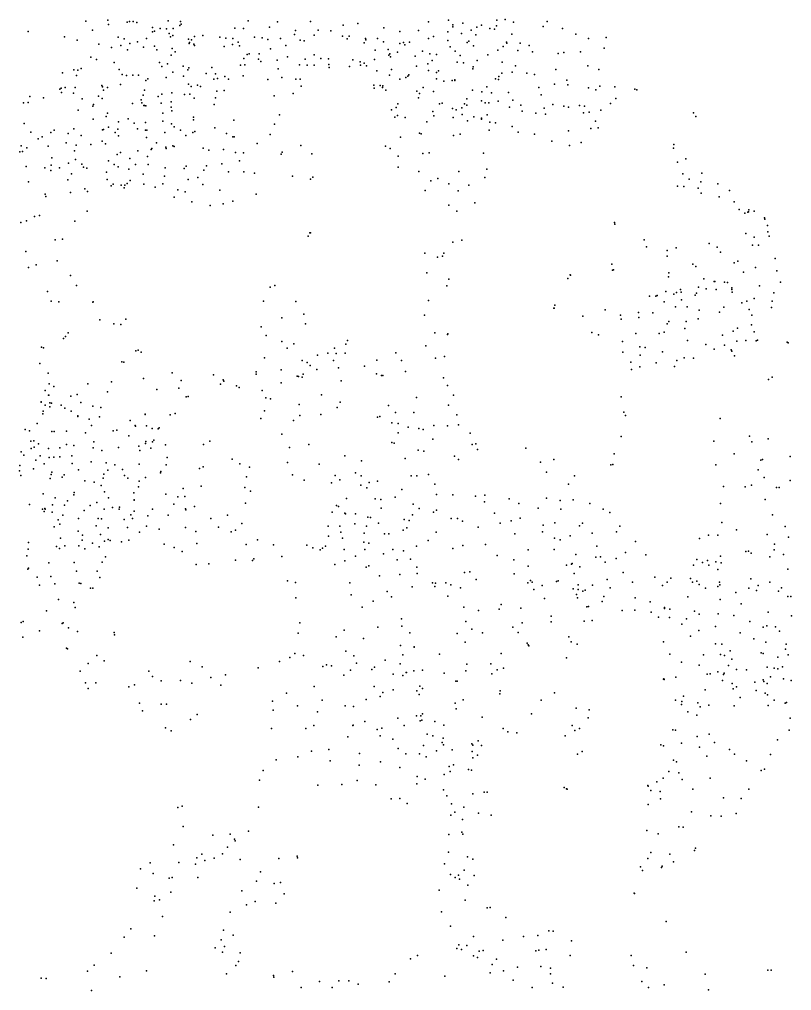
# Model space of a CAD drawing. Header units: millimetres. Extents: x -60275265 to 22802890, y -38578442 to 24337084.
# Drawn here: x -18730378 to -16139378, y -23310304 to -20051304 of the extents above; entities that cross this region are included whole.
import ezdxf

# ---------------------------------------------------------------- set-up
doc = ezdxf.new("R2010")
doc.units = ezdxf.units.MM
doc.header["$MEASUREMENT"] = 0
doc.layers.add('particles', color=7, linetype='Continuous', true_color=0x000000)

msp = doc.modelspace()

# ---------------------------------------------------------------- linework, layer by layer
at = {"layer": 'particles', "color": 93, "true_color": 0x67d435}
for p in [(-18507378, -20057304), (-18433378, -20054304), (-18431378, -20068304), (-18368378, -20060304), (-18361378, -20058304), (-18348378, -20058304), (-18336378, -20061304), (-18231378, -20056304), (-18192378, -20071304), (-18189378, -20058304), (-18187378, -20067304), (-17962378, -20056304), (-17864378, -20059304), (-17753378, -20058304), (-17644378, -20070304), (-17595378, -20065304), (-17357378, -20059304), (-17290378, -20054304), (-17276378, -20069304), (-17242378, -20064304), (-17179378, -20070304), (-17129378, -20073304), (-17128378, -20054304), (-17100378, -20051304), (-17072378, -20060304), (-16972378, -20075304), (-16959378, -20058304), (-18701378, -20092304), (-18485378, -20087304), (-18283378, -20078304), (-18283378, -20093304), (-18277378, -20090304), (-18258378, -20082304), (-18236378, -20083304), (-18228378, -20098304), (-18215378, -20105304), (-18214378, -20082304), (-18115378, -20105304), (-18007378, -20080304), (-17978378, -20082304), (-17891378, -20077304), (-17807378, -20102304), (-17804378, -20088304), (-17741378, -20104304), (-17727378, -20087304), (-17685378, -20089304), (-17646378, -20107304), (-17624378, -20107304), (-17507378, -20079304), (-17453378, -20092304), (-17391378, -20088304), (-17292378, -20093304), (-17276378, -20076304), (-17247378, -20098304), (-17214378, -20087304), (-17198378, -20103304), (-17195378, -20077304), (-17151378, -20081304), (-17136378, -20084304), (-17078378, -20101304), (-16908378, -20081304), (-16863378, -20100304), (-18579378, -20109304), (-18536378, -20121304), (-18464378, -20134304), (-18399378, -20111304), (-18390378, -20139304), (-18379378, -20116304), (-18360378, -20132304), (-18334378, -20126304), (-18304378, -20115304), (-18223378, -20109304), (-18163378, -20117304), (-18160378, -20132304), (-18159378, -20128304), (-18153378, -20119304), (-18145378, -20134304), (-18142378, -20108304), (-18142378, -20139304), (-18058378, -20111304), (-18037378, -20114304), (-18015378, -20135304), (-18014378, -20115304), (-17996378, -20127304), (-17991378, -20140304), (-17941378, -20110304), (-17916378, -20113304), (-17896378, -20118304), (-17854378, -20115304), (-17836378, -20138304), (-17788378, -20121304), (-17775378, -20123304), (-17630378, -20116304), (-17573378, -20130304), (-17569378, -20115304), (-17568378, -20120304), (-17529378, -20115304), (-17508378, -20126304), (-17453378, -20132304), (-17441378, -20128304), (-17437378, -20136304), (-17421378, -20127304), (-17357378, -20115304), (-17341378, -20108304), (-17292378, -20122304), (-17228378, -20129304), (-17222378, -20124304), (-17206378, -20140304), (-17096378, -20127304), (-17094378, -20131304), (-17050378, -20131304), (-17020378, -20138304), (-16820378, -20115304), (-16761378, -20112304), (-18421378, -20145304), (-18367378, -20153304), (-18314378, -20144304), (-18277378, -20141304), (-18269378, -20153304), (-18221378, -20171304), (-18217378, -20149304), (-18207378, -20160304), (-18043378, -20142304), (-17966378, -20169304), (-17959378, -20167304), (-17925378, -20167304), (-17888378, -20150304), (-17741378, -20170304), (-17536378, -20154304), (-17493378, -20152304), (-17490378, -20171304), (-17487378, -20166304), (-17461378, -20161304), (-17378378, -20157304), (-17353378, -20167304), (-17331378, -20169304), (-17285378, -20143304), (-17268378, -20157304), (-17251378, -20172304), (-17158378, -20170304), (-17125378, -20154304), (-17107378, -20142304), (-17058378, -20155304), (-17008378, -20160304), (-16922378, -20165304), (-16903378, -20162304), (-16847378, -20160304), (-16768378, -20147304), (-18490378, -20178304), (-18471378, -20186304), (-18412378, -20195304), (-18260378, -20196304), (-18233378, -20200304), (-17988378, -20205304), (-17977378, -20182304), (-17974378, -20203304), (-17928378, -20184304), (-17920378, -20192304), (-17865378, -20188304), (-17830378, -20177304), (-17790378, -20203304), (-17771378, -20184304), (-17764378, -20204304), (-17741378, -20204304), (-17719378, -20182304), (-17693378, -20183304), (-17692378, -20202304), (-17611378, -20187304), (-17587378, -20193304), (-17586378, -20204304), (-17573378, -20198304), (-17539378, -20185304), (-17485378, -20176304), (-17402378, -20174304), (-17359378, -20200304), (-17345378, -20189304), (-17261378, -20194304), (-17240378, -20197304), (-17194378, -20189304), (-17110378, -20194304), (-18585378, -20230304), (-18547378, -20220304), (-18534378, -20221304), (-18523378, -20216304), (-18395378, -20219304), (-18385378, -20236304), (-18349378, -20238304), (-18330378, -20238304), (-18252378, -20209304), (-18215378, -20228304), (-18180378, -20208304), (-18165378, -20220304), (-18161378, -20214304), (-18103378, -20233304), (-18084378, -20212304), (-18072378, -20234304), (-17862378, -20217304), (-17691378, -20212304), (-17622378, -20209304), (-17565378, -20207304), (-17531378, -20223304), (-17488378, -20238304), (-17481378, -20219304), (-17423378, -20237304), (-17398378, -20208304), (-17357378, -20222304), (-17331378, -20229304), (-17324378, -20224304), (-17209378, -20217304), (-17207378, -20210304), (-17111378, -20231304), (-17077378, -20228304), (-17065378, -20207304), (-17027378, -20231304), (-17002378, -20236304), (-16930378, -20219304), (-16823378, -20207304), (-16786378, -20219304), (-18539378, -20239304), (-18391378, -20269304), (-18371378, -20239304), (-18306378, -20256304), (-18299378, -20250304), (-18238378, -20246304), (-18179378, -20241304), (-18163378, -20268304), (-18078378, -20252304), (-18065378, -20249304), (-18041378, -20243304), (-18028378, -20252304), (-17979378, -20240304), (-17896378, -20253304), (-17850378, -20246304), (-17803378, -20251304), (-17788378, -20252304), (-17454378, -20251304), (-17433378, -20246304), (-17427378, -20241304), (-17331378, -20250304), (-17306378, -20258304), (-17278378, -20256304), (-17269378, -20254304), (-17269378, -20256304), (-17132378, -20250304), (-17122378, -20253304), (-17121378, -20242304), (-16934378, -20268304), (-16893378, -20255304), (-18594378, -20285304), (-18590378, -20282304), (-18589378, -20296304), (-18576378, -20280304), (-18548378, -20298304), (-18543378, -20280304), (-18454378, -20273304), (-18451378, -20277304), (-18448378, -20288304), (-18435378, -20280304), (-18310378, -20288304), (-18252378, -20302304), (-18219378, -20297304), (-18176378, -20303304), (-18158378, -20302304), (-18154378, -20276304), (-18132378, -20272304), (-18122378, -20276304), (-18068378, -20292304), (-18043378, -20290304), (-17812378, -20300304), (-17785378, -20275304), (-17541378, -20272304), (-17540378, -20282304), (-17520378, -20273304), (-17512378, -20280304), (-17510378, -20274304), (-17501378, -20288304), (-17396378, -20292304), (-17387378, -20300304), (-17375378, -20280304), (-17341378, -20293304), (-17210378, -20288304), (-17178378, -20294304), (-17162378, -20277304), (-17146378, -20297304), (-17089378, -20296304), (-16987378, -20279304), (-16890378, -20271304), (-16820378, -20281304), (-16796378, -20287304), (-16782378, -20275304), (-16732378, -20277304), (-16665378, -20285304), (-16658378, -20287304), (-16658378, -20287304), (-18716378, -20331304), (-18701378, -20330304), (-18695378, -20310304), (-18649378, -20314304), (-18519378, -20317304), (-18465378, -20308304), (-18452378, -20316304), (-18351378, -20333304), (-18322378, -20321304), (-18319378, -20331304), (-18315378, -20305304), (-18264378, -20310304), (-18254378, -20332304), (-18221378, -20328304), (-18144378, -20315304), (-18072378, -20314304), (-17875378, -20307304), (-17460378, -20334304), (-17391378, -20314304), (-17320378, -20334304), (-17312378, -20332304), (-17236378, -20334304), (-17229378, -20317304), (-17180378, -20324304), (-17167378, -20331304), (-17155378, -20331304), (-17124378, -20325304), (-17074378, -20322304), (-16979378, -20304304), (-16747378, -20333304), (-16729378, -20316304), (-18533378, -20355304), (-18484378, -20342304), (-18481378, -20336304), (-18435378, -20366304), (-18313378, -20340304), (-18310378, -20340304), (-18306378, -20341304), (-18249378, -20366304), (-18221378, -20345304), (-18219378, -20358304), (-18076378, -20336304), (-17481378, -20354304), (-17466378, -20347304), (-17343378, -20360304), (-17277378, -20350304), (-17264378, -20354304), (-17246378, -20348304), (-17229378, -20339304), (-17085378, -20345304), (-17047378, -20339304), (-17043378, -20359304), (-16997378, -20366304), (-16969378, -20349304), (-16940378, -20337304), (-16903378, -20342304), (-16887378, -20345304), (-16851378, -20340304), (-16837378, -20365304), (-16834378, -20342304), (-16818378, -20362304), (-16779378, -20356304), (-16468378, -20365304), (-18714378, -20400304), (-18482378, -20386304), (-18439378, -20377304), (-18397378, -20395304), (-18365378, -20385304), (-18345378, -20399304), (-18307378, -20397304), (-18249378, -20392304), (-18220378, -20401304), (-18146378, -20379304), (-18146378, -20388304), (-18011378, -20389304), (-17857378, -20371304), (-17470378, -20379304), (-17461378, -20373304), (-17436378, -20380304), (-17363378, -20395304), (-17339378, -20375304), (-17274378, -20380304), (-17244378, -20370304), (-17226378, -20391304), (-17205378, -20378304), (-17180378, -20382304), (-17180378, -20386304), (-17160378, -20371304), (-17151378, -20396304), (-17133378, -20398304), (-16965378, -20369304), (-16797378, -20392304), (-16460378, -20377304), (-18692378, -20429304), (-18625378, -20431304), (-18613378, -20423304), (-18547378, -20418304), (-18451378, -20422304), (-18448378, -20420304), (-18431378, -20413304), (-18409378, -20431304), (-18400378, -20419304), (-18334378, -20418304), (-18307378, -20423304), (-18302378, -20423304), (-18242378, -20430304), (-18211378, -20412304), (-18189378, -20423304), (-18148378, -20431304), (-18141378, -20427304), (-18074378, -20415304), (-17874378, -20403304), (-17388378, -20433304), (-17154378, -20423304), (-17077378, -20410304), (-17056378, -20429304), (-16888378, -20425304), (-16813378, -20417304), (-16788378, -20415304), (-18667378, -20452304), (-18654378, -20445304), (-18573378, -20465304), (-18567378, -20434304), (-18523378, -20440304), (-18452378, -20459304), (-18397378, -20442304), (-18304378, -20447304), (-18270378, -20465304), (-18172378, -20441304), (-18035378, -20434304), (-18014378, -20445304), (-18009378, -20445304), (-17889378, -20437304), (-17451378, -20446304), (-17382378, -20435304), (-17273378, -20440304), (-17251378, -20436304), (-17002378, -20436304), (-16944378, -20460304), (-16845378, -20464304), (-18729378, -20495304), (-18724378, -20475304), (-18720378, -20494304), (-18705378, -20482304), (-18633378, -20476304), (-18545378, -20492304), (-18540378, -20473304), (-18490378, -20471304), (-18441378, -20468304), (-18391378, -20498304), (-18333378, -20492304), (-18288378, -20487304), (-18286378, -20484304), (-18239378, -20480304), (-18238378, -20484304), (-18215378, -20475304), (-18211378, -20477304), (-18114378, -20483304), (-18094378, -20490304), (-18045378, -20488304), (-18005378, -20498304), (-17932378, -20467304), (-17848378, -20497304), (-17786378, -20474304), (-17502378, -20476304), (-17486378, -20484304), (-16884378, -20474304), (-16535378, -20483304), (-16534378, -20471304), (-18621378, -20516304), (-18542378, -20521304), (-18431378, -20526304), (-18402378, -20504304), (-18360378, -20518304), (-18300378, -20511304), (-17991378, -20526304), (-17978378, -20499304), (-17852378, -20503304), (-17749378, -20502304), (-17459378, -20510304), (-17376378, -20501304), (-17355378, -20499304), (-17173378, -20500304), (-16522378, -20530304), (-16494378, -20519304), (-18707378, -20545304), (-18645378, -20549304), (-18625378, -20558304), (-18624378, -20540304), (-18596378, -20549304), (-18565378, -20533304), (-18521378, -20537304), (-18515378, -20547304), (-18504378, -20550304), (-18412378, -20538304), (-18399378, -20546304), (-18363378, -20553304), (-18340378, -20538304), (-18298378, -20538304), (-18241378, -20549304), (-18177378, -20551304), (-18171378, -20543304), (-18111378, -20557304), (-18102378, -20542304), (-18051378, -20536304), (-18028378, -20562304), (-17977378, -20562304), (-17459378, -20547304), (-17390378, -20561304), (-17256378, -20561304), (-17162378, -20554304), (-18699378, -20596304), (-18568378, -20589304), (-18555378, -20569304), (-18438378, -20564304), (-18436378, -20588304), (-18358378, -20592304), (-18315378, -20570304), (-18243378, -20577304), (-18164378, -20588304), (-18131378, -20581304), (-17941378, -20567304), (-17814378, -20577304), (-17753378, -20587304), (-17746378, -20580304), (-17350378, -20593304), (-17326378, -20585304), (-17168378, -20582304), (-16504378, -20569304), (-16483378, -20587304), (-16444378, -20596304), (-16440378, -20567304), (-18510378, -20620304), (-18502378, -20629304), (-18422378, -20609304), (-18415378, -20604304), (-18389378, -20607304), (-18378378, -20616304), (-18376378, -20607304), (-18368378, -20602304), (-18312378, -20604304), (-18275378, -20614304), (-18249378, -20603304), (-18199378, -20623304), (-18115378, -20605304), (-18058378, -20624304), (-17369378, -20625304), (-17289378, -20603304), (-17258378, -20626304), (-17222378, -20607304), (-16522378, -20611304), (-16500378, -20612304), (-16452378, -20617304), (-16387378, -20603304), (-16347378, -20625304), (-18644378, -20637304), (-18641378, -20645304), (-18559378, -20632304), (-18211378, -20648304), (-18174378, -20630304), (-18014378, -20661304), (-17936378, -20637304), (-16442378, -20634304), (-16382378, -20646304), (-18152378, -20663304), (-18090378, -20675304), (-18046378, -20670304), (-17289378, -20674304), (-17262378, -20694304), (-17202378, -20667304), (-16332378, -20663304), (-16315378, -20689304), (-16282378, -20690304), (-16264378, -20694304), (-18679378, -20712304), (-18663378, -20709304), (-18503378, -20695304), (-16296378, -20701304), (-16286378, -20698304), (-16283378, -20697304), (-16230378, -20717304), (-16229378, -20721304), (-18725378, -20733304), (-18706378, -20727304), (-18544378, -20728304), (-16733378, -20733304), (-16732378, -20738304), (-16732378, -20738304), (-16220378, -20743304), (-18610378, -20791304), (-18586378, -20788304), (-17761378, -20778304), (-17756378, -20767304), (-17753378, -20767304), (-17245378, -20792304), (-16634378, -20791304), (-16293378, -20769304), (-16264378, -20782304), (-16219378, -20764304), (-16214378, -20778304), (-17276378, -20799304), (-16626378, -20814304), (-16526378, -20818304), (-16416378, -20803304), (-16389378, -20815304), (-16270378, -20808304), (-16250378, -20809304), (-18708378, -20830304), (-17370378, -20835304), (-17327378, -20849304), (-17310378, -20845304), (-17306378, -20835304), (-16557378, -20845304), (-16556378, -20826304), (-16377378, -20832304), (-16194378, -20853304), (-18700378, -20883304), (-18674378, -20874304), (-18603378, -20861304), (-16742378, -20872304), (-16470378, -20872304), (-16460378, -20880304), (-16332378, -20868304), (-16319378, -20862304), (-16260378, -20883304), (-18559378, -20910304), (-17363378, -20901304), (-16890378, -20920304), (-16882378, -20908304), (-16881378, -20909304), (-16740378, -20892304), (-16736378, -20891304), (-16552378, -20915304), (-16551378, -20901304), (-16433378, -20921304), (-16300378, -20899304), (-16188378, -20895304), (-18539378, -20944304), (-17889378, -20950304), (-17873378, -20944304), (-17296378, -20945304), (-17289378, -20923304), (-16451378, -20949304), (-16426378, -20955304), (-16399378, -20930304), (-16397378, -20931304), (-16364378, -20933304), (-16354378, -20934304), (-16340378, -20952304), (-16247378, -20945304), (-16176378, -20933304), (-18636378, -20964304), (-16616378, -20980304), (-16595378, -20980304), (-16590378, -20978304), (-16561378, -20964304), (-16534378, -20973304), (-16525378, -20967304), (-16512378, -20957304), (-16510378, -20966304), (-16463378, -20976304), (-16458378, -20970304), (-16392378, -20957304), (-16339378, -20957304), (-16338378, -20966304), (-16198378, -20968304), (-18623378, -20996304), (-18598378, -20999304), (-18484378, -21000304), (-18482378, -20999304), (-17911378, -20997304), (-17803378, -20998304), (-17357378, -20994304), (-16937378, -21020304), (-16936378, -21020304), (-16933378, -21010304), (-16566378, -20999304), (-16529378, -21015304), (-16508378, -20992304), (-16489378, -21015304), (-16366378, -21017304), (-16306378, -21002304), (-16289378, -20997304), (-16265378, -20988304), (-16206378, -21018304), (-16204378, -20997304), (-17850378, -21052304), (-17776378, -21040304), (-17371378, -21044304), (-16839378, -21047304), (-16764378, -21026304), (-16713378, -21043304), (-16653378, -21034304), (-16651378, -21051304), (-16605378, -21036304), (-16449378, -21027304), (-16381378, -21033304), (-16281378, -21024304), (-16272378, -21044304), (-18460378, -21059304), (-18413378, -21073304), (-18390378, -21075304), (-18373378, -21057304), (-17919378, -21083304), (-17770378, -21073304), (-16711378, -21057304), (-16556378, -21073304), (-16551378, -21065304), (-16493378, -21065304), (-16452378, -21056304), (-16274378, -21076304), (-18575378, -21115304), (-18567378, -21103304), (-17902378, -21112304), (-17336378, -21103304), (-17294378, -21108304), (-17292378, -21106304), (-16809378, -21102304), (-16787378, -21109304), (-16662378, -21105304), (-16583378, -21105304), (-16567378, -21101304), (-16497378, -21088304), (-16371378, -21111304), (-16335378, -21097304), (-16320378, -21087304), (-16264378, -21099304), (-18582378, -21122304), (-17850378, -21132304), (-17809378, -21140304), (-17635378, -21141304), (-17629378, -21128304), (-17366378, -21146304), (-16706378, -21132304), (-16648378, -21150304), (-16488378, -21129304), (-16427378, -21142304), (-16364378, -21144304), (-16323378, -21131304), (-16292378, -21128304), (-16258378, -21130304), (-16253378, -21127304), (-16154378, -21134304), (-16150378, -21136304), (-18656378, -21151304), (-18649378, -21153304), (-18339378, -21163304), (-18332378, -21161304), (-18322378, -21168304), (-17832378, -21154304), (-17730378, -21178304), (-17695378, -21171304), (-17673378, -21154304), (-17667378, -21172304), (-17637378, -21171304), (-17467378, -21170304), (-17304378, -21182304), (-16705378, -21168304), (-16647378, -21178304), (-16630378, -21152304), (-16572378, -21166304), (-16399378, -21157304), (-16342378, -21160304), (-16340378, -21164304), (-16330378, -21180304), (-18661378, -21206304), (-18386378, -21200304), (-18380378, -21201304), (-17908378, -21187304), (-17781378, -21196304), (-17764378, -21202304), (-17764378, -21202304), (-17754378, -21212304), (-17676378, -21196304), (-17572378, -21215304), (-17531378, -21195304), (-17448378, -21196304), (-17334378, -21188304), (-16678378, -21201304), (-16593378, -21203304), (-16524378, -21196304), (-16499378, -21187304), (-16468378, -21188304), (-18633378, -21238304), (-18218378, -21237304), (-18079378, -21244304), (-17936378, -21234304), (-17936378, -21241304), (-17852378, -21227304), (-17798378, -21248304), (-17778378, -21242304), (-17732378, -21226304), (-17659378, -21220304), (-17532378, -21240304), (-17515378, -21246304), (-17511378, -21246304), (-17435378, -21233304), (-16676378, -21226304), (-16648378, -21217304), (-16532378, -21216304), (-18630378, -21274304), (-18501378, -21274304), (-18421378, -21267304), (-18314378, -21256304), (-18187378, -21263304), (-18055378, -21275304), (-18046378, -21260304), (-18044378, -21265304), (-17852378, -21270304), (-17794378, -21249304), (-17781378, -21251304), (-17650378, -21264304), (-17307378, -21254304), (-17294378, -21280304), (-16216378, -21259304), (-16204378, -21252304), (-16204378, -21252304), (-18644378, -21296304), (-18632378, -21312304), (-18631378, -21312304), (-18614378, -21283304), (-18536378, -21310304), (-18434378, -21301304), (-18269378, -21293304), (-18195378, -21288304), (-18002378, -21281304), (-17993378, -21286304), (-17916378, -21296304), (-17716378, -21311304), (-17273378, -21312304), (-18657378, -21334304), (-18657378, -21335304), (-18644378, -21346304), (-18628378, -21338304), (-18622378, -21339304), (-18590378, -21346304), (-18558378, -21315304), (-18524378, -21337304), (-18170378, -21317304), (-18164378, -21316304), (-17903378, -21321304), (-17887378, -21324304), (-17791378, -21343304), (-17654378, -21335304), (-17398378, -21320304), (-17290378, -21346304), (-16711378, -21317304), (-18652378, -21375304), (-18650378, -21366304), (-18628378, -21351304), (-18578378, -21356304), (-18556378, -21366304), (-18484378, -21349304), (-18457378, -21353304), (-18308378, -21376304), (-18308378, -21377304), (-18224378, -21378304), (-18207378, -21374304), (-17908378, -21365304), (-17719378, -21377304), (-17664378, -21353304), (-17492378, -21347304), (-17468378, -21370304), (-17407378, -21370304), (-17262378, -21378304), (-16702378, -21369304), (-18671378, -21407304), (-18534378, -21381304), (-18534378, -21383304), (-18496378, -21393304), (-18461378, -21385304), (-18358378, -21397304), (-17920378, -21390304), (-17810378, -21397304), (-17789378, -21380304), (-17529378, -21386304), (-17521378, -21383304), (-17480378, -21405304), (-17459378, -21407304), (-17257378, -21411304), (-16696378, -21380304), (-16379378, -21390304), (-18711378, -21427304), (-18696378, -21432304), (-18621378, -21434304), (-18613378, -21434304), (-18572378, -21433304), (-18508378, -21438304), (-18488378, -21414304), (-18415378, -21432304), (-18403378, -21429304), (-18342378, -21414304), (-18340378, -21416304), (-18304378, -21415304), (-18285378, -21424304), (-18265378, -21425304), (-18261378, -21422304), (-17850378, -21443304), (-17459378, -21438304), (-17425378, -21419304), (-17390378, -21424304), (-17375378, -21427304), (-17339378, -21414304), (-17294378, -21415304), (-17218378, -21440304), (-18692378, -21466304), (-18682378, -21465304), (-18666378, -21475304), (-18480378, -21468304), (-18363378, -21448304), (-18307378, -21474304), (-18306378, -21467304), (-18283378, -21469304), (-18279378, -21463304), (-18091378, -21466304), (-17480378, -21471304), (-17472378, -21473304), (-17343378, -21460304), (-17199378, -21475304), (-16711378, -21451304), (-16400378, -21466304), (-16280378, -21450304), (-16272378, -21468304), (-16217378, -21458304), (-18724378, -21502304), (-18691378, -21491304), (-18680378, -21486304), (-18632378, -21491304), (-18594378, -21489304), (-18572378, -21477304), (-18547378, -21481304), (-18482378, -21489304), (-18454378, -21498304), (-18398378, -21488304), (-18329378, -21483304), (-18326378, -21498304), (-18289378, -21490304), (-18240378, -21479304), (-18112378, -21478304), (-17824378, -21487304), (-17759378, -21477304), (-17392378, -21496304), (-17373378, -21500304), (-17211378, -21478304), (-17193378, -21494304), (-17031378, -21490304), (-16734378, -21509304), (-16332378, -21509304), (-18715378, -21513304), (-18675378, -21530304), (-18660378, -21515304), (-18630378, -21521304), (-18614378, -21520304), (-18594378, -21519304), (-18554378, -21515304), (-18553378, -21541304), (-18489378, -21536304), (-18439378, -21539304), (-18234378, -21521304), (-18016378, -21527304), (-17831378, -21538304), (-17638378, -21516304), (-17582378, -21532304), (-17582378, -21532304), (-17436378, -21525304), (-17270378, -21517304), (-17257378, -21528304), (-16982378, -21537304), (-16937378, -21528304), (-16242378, -21530304), (-16237378, -21528304), (-16144378, -21518304), (-18730378, -21566304), (-18729378, -21548304), (-18683378, -21559304), (-18647378, -21542304), (-18621378, -21570304), (-18532378, -21563304), (-18433378, -21564304), (-18410378, -21546304), (-18384378, -21561304), (-18328378, -21544304), (-18257378, -21573304), (-18255378, -21568304), (-18238378, -21546304), (-18126378, -21558304), (-18114378, -21552304), (-17990378, -21542304), (-17958378, -21554304), (-17724378, -21543304), (-17602378, -21572304), (-16961378, -21570304), (-16745378, -21546304), (-16739378, -21545304), (-16393378, -21546304), (-16251378, -21563304), (-18725378, -21581304), (-18627378, -21592304), (-18624378, -21578304), (-18587378, -21587304), (-18580378, -21579304), (-18510378, -21599304), (-18479378, -21604304), (-18449378, -21590304), (-18447378, -21577304), (-18377378, -21582304), (-18366378, -21590304), (-18328378, -21600304), (-18307378, -21588304), (-17968378, -21586304), (-17814378, -21579304), (-17774378, -21597304), (-17683378, -21606304), (-17671378, -21582304), (-17655378, -21596304), (-17583378, -21583304), (-17556378, -21605304), (-17528378, -21601304), (-17415378, -21583304), (-17397378, -21583304), (-17357378, -21578304), (-16867378, -21583304), (-16231378, -21588304), (-16144378, -21598304), (-18546378, -21639304), (-18456378, -21615304), (-18445378, -21636304), (-18330378, -21620304), (-18181378, -21625304), (-18120378, -21617304), (-17974378, -21622304), (-17955378, -21634304), (-17584378, -21614304), (-17564378, -21623304), (-17447378, -21628304), (-17336378, -21611304), (-16887378, -21611304), (-16367378, -21618304), (-16295378, -21619304), (-16273378, -21614304), (-16190378, -21622304), (-16181378, -21622304), (-18650378, -21643304), (-18610378, -21656304), (-18569378, -21667304), (-18547378, -21646304), (-18470378, -21672304), (-18431378, -21657304), (-18346378, -21640304), (-18345378, -21663304), (-18345378, -21664304), (-18239378, -21644304), (-18199378, -21653304), (-18175378, -21652304), (-17633378, -21659304), (-17536378, -21660304), (-17517378, -21662304), (-17469378, -21654304), (-17331378, -21645304), (-17276378, -21646304), (-17200378, -21651304), (-17169378, -21670304), (-17168378, -21648304), (-17087378, -21660304), (-16961378, -21658304), (-16915378, -21665304), (-16872378, -21663304), (-16228378, -21662304), (-18696378, -21679304), (-18653378, -21695304), (-18647378, -21702304), (-18645378, -21692304), (-18644378, -21694304), (-18619378, -21680304), (-18579378, -21681304), (-18513378, -21699304), (-18493378, -21682304), (-18446378, -21695304), (-18418378, -21689304), (-18395378, -21695304), (-18394378, -21688304), (-18345378, -21701304), (-18284378, -21695304), (-18212378, -21678304), (-18173378, -21693304), (-18172378, -21697304), (-18142378, -21686304), (-17971378, -21674304), (-17681378, -21704304), (-17666378, -21682304), (-17659378, -21686304), (-17516378, -21691304), (-17409378, -21678304), (-17389378, -21692304), (-17331378, -21698304), (-17054378, -21675304), (-16989378, -21691304), (-16913378, -21695304), (-16816378, -21675304), (-16771378, -21694304), (-16377378, -21676304), (-18620378, -21705304), (-18600378, -21730304), (-18584378, -21715304), (-18532378, -21726304), (-18466378, -21726304), (-18455378, -21727304), (-18379378, -21729304), (-18356378, -21713304), (-18351378, -21726304), (-18299378, -21717304), (-18231378, -21715304), (-18088378, -21726304), (-18032378, -21715304), (-17638378, -21708304), (-17636378, -21710304), (-17602378, -21710304), (-17561378, -21721304), (-17552378, -21722304), (-17439378, -21729304), (-17422378, -21733304), (-17411378, -21714304), (-17340378, -21705304), (-17281378, -21726304), (-17260378, -21726304), (-17243378, -21735304), (-17136378, -21708304), (-17080378, -21734304), (-17050378, -21725304), (-16749378, -21706304), (-16203378, -21713304), (-18613378, -21754304), (-18594378, -21745304), (-18533378, -21768304), (-18472378, -21750304), (-18432378, -21757304), (-18367378, -21756304), (-18304378, -21752304), (-18261378, -21762304), (-18173378, -21756304), (-18138378, -21769304), (-18062378, -21755304), (-18005378, -21765304), (-17984378, -21743304), (-17694378, -21751304), (-17655378, -21752304), (-17605378, -21744304), (-17565378, -21751304), (-17525378, -21741304), (-17442378, -21765304), (-17430378, -21757304), (-17191378, -21755304), (-17117378, -21741304), (-16973378, -21748304), (-16933378, -21740304), (-16851378, -21750304), (-16841378, -21741304), (-16715378, -21752304), (-16373378, -21739304), (-16324378, -21764304), (-16161378, -21753304), (-18592378, -21792304), (-18519378, -21799304), (-18518378, -21782304), (-18458378, -21780304), (-18445378, -21802304), (-18432378, -21796304), (-18426378, -21800304), (-18363378, -21799304), (-18327378, -21772304), (-18019378, -21770304), (-17931378, -21797304), (-17693378, -21785304), (-17651378, -21772304), (-17646378, -21792304), (-17573378, -21775304), (-17505378, -21777304), (-17490378, -21777304), (-17358378, -21800304), (-17332378, -21772304), (-17068378, -21777304), (-16975378, -21770304), (-16934378, -21792304), (-16915378, -21797304), (-16882378, -21784304), (-16808378, -21775304), (-16727378, -21771304), (-16448378, -21793304), (-16418378, -21782304), (-16386378, -21782304), (-16221378, -21780304), (-16149378, -21789304), (-18701378, -21829304), (-18699378, -21806304), (-18606378, -21820304), (-18595378, -21826304), (-18578378, -21818304), (-18531378, -21818304), (-18511378, -21828304), (-18485378, -21809304), (-18462378, -21821304), (-18388378, -21804304), (-18244378, -21812304), (-18211378, -21823304), (-18135378, -21810304), (-17969378, -21813304), (-17877378, -21814304), (-17766378, -21815304), (-17745378, -21824304), (-17721378, -21831304), (-17713378, -21825304), (-17703378, -21819304), (-17640378, -21830304), (-17574378, -21805304), (-17571378, -21830304), (-17558378, -21809304), (-17477378, -21830304), (-17441378, -21834304), (-17398378, -21819304), (-17276378, -21827304), (-17242378, -21816304), (-17166378, -21813304), (-17023378, -21831304), (-16936378, -21830304), (-16793378, -21819304), (-16663378, -21803304), (-16197378, -21831304), (-16196378, -21812304), (-18705378, -21851304), (-18441378, -21855304), (-18184378, -21837304), (-18005378, -21866304), (-17948378, -21867304), (-17943378, -21861304), (-17849378, -21853304), (-17602378, -21852304), (-17508378, -21844304), (-17462378, -21864304), (-17418378, -21862304), (-17127378, -21850304), (-17071378, -21865304), (-16863378, -21847304), (-16796378, -21856304), (-16780378, -21854304), (-16728378, -21860304), (-16696378, -21840304), (-16628378, -21848304), (-16457378, -21863304), (-16421378, -21867304), (-16378378, -21852304), (-16293378, -21837304), (-16283378, -21835304), (-16275378, -21842304), (-16212378, -21854304), (-16166378, -21847304), (-18702378, -21896304), (-18699378, -21892304), (-18631378, -21875304), (-18546378, -21874304), (-18452378, -21872304), (-18137378, -21880304), (-18094378, -21878304), (-17672378, -21880304), (-17638378, -21868304), (-17566378, -21889304), (-17557378, -21885304), (-17397378, -21889304), (-17023378, -21886304), (-16894378, -21882304), (-16877378, -21879304), (-16875378, -21877304), (-16849378, -21888304), (-16765378, -21872304), (-16468378, -21882304), (-16438378, -21873304), (-16417378, -21882304), (-16393378, -21871304), (-16386378, -21897304), (-16375378, -21875304), (-16151378, -21896304), (-18671378, -21923304), (-18625378, -21920304), (-18538378, -21902304), (-18469378, -21903304), (-18460378, -21924304), (-17522378, -21918304), (-17453378, -21914304), (-17395378, -21910304), (-17236378, -21907304), (-17219378, -21905304), (-17197378, -21931304), (-17070378, -21912304), (-16868378, -21910304), (-16758378, -21930304), (-16704378, -21907304), (-16598378, -21923304), (-16544378, -21926304), (-16478378, -21927304), (-16276378, -21928304), (-18663378, -21949304), (-18611378, -21945304), (-18530378, -21943304), (-18524378, -21944304), (-18491378, -21960304), (-18484378, -21960304), (-17831378, -21935304), (-17804378, -21941304), (-17621378, -21942304), (-17412378, -21955304), (-17344378, -21942304), (-17336378, -21954304), (-17334378, -21943304), (-17299378, -21942304), (-17282378, -21948304), (-17250378, -21959304), (-17024378, -21942304), (-17015378, -21934304), (-17009378, -21940304), (-17004378, -21964304), (-16976378, -21951304), (-16928378, -21937304), (-16922378, -21935304), (-16872378, -21962304), (-16855378, -21948304), (-16855378, -21964304), (-16807378, -21949304), (-16748378, -21959304), (-16673378, -21939304), (-16572378, -21951304), (-16557378, -21940304), (-16471378, -21940304), (-16457378, -21936304), (-16449378, -21947304), (-16428378, -21960304), (-16387378, -21954304), (-16381378, -21940304), (-16380378, -21948304), (-16282378, -21960304), (-16251378, -21951304), (-16212378, -21939304), (-16173378, -21959304), (-17802378, -21992304), (-17617378, -21982304), (-17496378, -21971304), (-17482378, -21989304), (-17293378, -21986304), (-16968378, -21994304), (-16861378, -21981304), (-16857378, -21992304), (-16840378, -21970304), (-16832378, -21966304), (-16769378, -21987304), (-16664378, -21992304), (-16487378, -21989304), (-16326378, -21974304), (-16257378, -21967304), (-16183378, -21970304), (-16151378, -21988304), (-16142378, -21987304), (-18599378, -21998304), (-18547378, -22008304), (-18543378, -22024304), (-17580378, -22023304), (-17543378, -22003304), (-17239378, -22023304), (-17120378, -22030304), (-17113378, -22014304), (-17048378, -22027304), (-16826378, -22022304), (-16820378, -22021304), (-16775378, -22004304), (-16614378, -22006304), (-16565378, -22024304), (-16565378, -22028304), (-16547378, -22030304), (-16379378, -21998304), (-16308378, -22012304), (-18639378, -22036304), (-17448378, -22063304), (-17189378, -22034304), (-16946378, -22054304), (-16708378, -22034304), (-16665378, -22033304), (-16610378, -22040304), (-16586378, -22057304), (-16549378, -22058304), (-16492378, -22062304), (-16465378, -22037304), (-16449378, -22047304), (-16385378, -22046304), (-16333378, -22051304), (-16217378, -22040304), (-16139378, -22052304), (-18724378, -22075304), (-18717378, -22071304), (-18587378, -22078304), (-18583378, -22076304), (-18565378, -22093304), (-17789378, -22076304), (-17527378, -22090304), (-17447378, -22087304), (-17232378, -22071304), (-17074378, -22090304), (-17043378, -22076304), (-16946378, -22073304), (-16835378, -22070304), (-16808378, -22068304), (-16507378, -22080304), (-16394378, -22088304), (-16279378, -22072304), (-16234378, -22091304), (-16222378, -22086304), (-16193378, -22089304), (-18719378, -22124304), (-18663378, -22103304), (-18535378, -22105304), (-18412378, -22108304), (-18411378, -22116304), (-18411378, -22116304), (-17795378, -22111304), (-17667378, -22123304), (-17640378, -22101304), (-17575378, -22128304), (-17420378, -22109304), (-17261378, -22112304), (-17212378, -22097304), (-17176378, -22110304), (-17056378, -22108304), (-16886378, -22123304), (-16478378, -22121304), (-16450378, -22102304), (-16312378, -22109304), (-16180378, -22104304), (-17451378, -22152304), (-17405378, -22156304), (-17405378, -22158304), (-17234378, -22141304), (-17026378, -22144304), (-17023378, -22150304), (-17021378, -22153304), (-16879378, -22140304), (-16859378, -22148304), (-16569378, -22140304), (-16394378, -22146304), (-16373378, -22147304), (-16266378, -22130304), (-16225378, -22141304), (-16157378, -22147304), (-18572378, -22161304), (-18569378, -22163304), (-18470378, -22186304), (-17823378, -22192304), (-17806378, -22179304), (-17777378, -22186304), (-17635378, -22171304), (-17608378, -22187304), (-17444378, -22183304), (-17320378, -22181304), (-17113378, -22179304), (-16894378, -22193304), (-16548378, -22181304), (-16434378, -22183304), (-16378378, -22182304), (-16364378, -22185304), (-16345378, -22170304), (-16241378, -22177304), (-16234378, -22179304), (-16185378, -22191304), (-16159378, -22164304), (-16150378, -22183304), (-18499378, -22212304), (-18446378, -22203304), (-18157378, -22206304), (-18117378, -22224304), (-17857378, -22206304), (-17712378, -22222304), (-17700378, -22217304), (-17683378, -22220304), (-17599378, -22211304), (-17539378, -22225304), (-17503378, -22201304), (-17452378, -22213304), (-17229378, -22215304), (-17148378, -22213304), (-16508378, -22208304), (-16449378, -22218304), (-16351378, -22219304), (-16340378, -22198304), (-16221378, -22225304), (-16169378, -22224304), (-18526378, -22238304), (-18296378, -22238304), (-18283378, -22256304), (-18038378, -22250304), (-17929378, -22227304), (-17641378, -22252304), (-17619378, -22235304), (-17548378, -22232304), (-17476378, -22248304), (-17444378, -22253304), (-17432378, -22243304), (-17431378, -22243304), (-17407378, -22237304), (-17377378, -22235304), (-17305378, -22245304), (-17232378, -22237304), (-17145378, -22247304), (-17127378, -22234304), (-17106378, -22228304), (-16527378, -22258304), (-16422378, -22248304), (-16412378, -22247304), (-16386378, -22240304), (-16367378, -22249304), (-16365378, -22245304), (-16324378, -22233304), (-16290378, -22234304), (-16210378, -22257304), (-16197378, -22228304), (-16185378, -22230304), (-18508378, -22277304), (-18474378, -22277304), (-18363378, -22291304), (-18344378, -22284304), (-18254378, -22271304), (-18189378, -22270304), (-18152378, -22278304), (-18088378, -22259304), (-18054378, -22285304), (-17741378, -22290304), (-17540378, -22290304), (-17386378, -22289304), (-17266378, -22272304), (-17261378, -22272304), (-16569378, -22265304), (-16568378, -22264304), (-16566378, -22266304), (-16371378, -22270304), (-16338378, -22280304), (-16324378, -22291304), (-16262378, -22275304), (-16234378, -22267304), (-16232378, -22273304), (-16221378, -22280304), (-16166378, -22264304), (-16140378, -22270304), (-18499378, -22296304), (-17834378, -22312304), (-17520378, -22323304), (-17510378, -22310304), (-17476378, -22301304), (-17396378, -22304304), (-17389378, -22316304), (-17378378, -22296304), (-17118378, -22314304), (-17117378, -22304304), (-16934378, -22311304), (-16502378, -22322304), (-16429378, -22301304), (-16335378, -22297304), (-16258378, -22303304), (-16228378, -22312304), (-16220378, -22317304), (-18327378, -22345304), (-18254378, -22349304), (-18236378, -22349304), (-17881378, -22339304), (-17797378, -22354304), (-17714378, -22336304), (-17637378, -22355304), (-17566378, -22333304), (-17268378, -22346304), (-17241378, -22334304), (-16979378, -22336304), (-16529378, -22336304), (-16508378, -22350304), (-16507378, -22340304), (-16453378, -22344304), (-16417378, -22352304), (-16332378, -22355304), (-16311378, -22326304), (-16311378, -22327304), (-16218378, -22353304), (-16197378, -22336304), (-16160378, -22346304), (-16156378, -22343304), (-18317378, -22371304), (-18134378, -22383304), (-17879378, -22369304), (-17730378, -22375304), (-17609378, -22357304), (-17398378, -22388304), (-17383378, -22388304), (-17377378, -22381304), (-17264378, -22365304), (-17012378, -22381304), (-16862378, -22362304), (-16818378, -22368304), (-16487378, -22375304), (-16457378, -22386304), (-16446378, -22358304), (-18156378, -22400304), (-17742378, -22420304), (-17611378, -22421304), (-17610378, -22419304), (-17571378, -22407304), (-17460378, -22396304), (-17439378, -22420304), (-17385378, -22405304), (-17380378, -22403304), (-17336378, -22407304), (-17306378, -22419304), (-17177378, -22392304), (-16875378, -22421304), (-16821378, -22395304), (-16144378, -22396304), (-18240378, -22428304), (-18221378, -22438304), (-17884378, -22430304), (-17769378, -22431304), (-17530378, -22434304), (-17514378, -22429304), (-17362378, -22449304), (-17107378, -22430304), (-17091378, -22442304), (-17061378, -22445304), (-16866378, -22437304), (-16851378, -22430304), (-16538378, -22435304), (-16529378, -22436304), (-16415378, -22449304), (-16147378, -22436304), (-17628378, -22459304), (-17519378, -22455304), (-17477378, -22466304), (-17343378, -22455304), (-17311378, -22477304), (-17308378, -22463304), (-17307378, -22485304), (-17212378, -22482304), (-17191378, -22472304), (-16899378, -22455304), (-16578378, -22485304), (-16508378, -22480304), (-16456378, -22457304), (-16398378, -22477304), (-16186378, -22469304), (-17750378, -22507304), (-17692378, -22501304), (-17589378, -22514304), (-17459378, -22498304), (-17433378, -22516304), (-17387378, -22515304), (-17374378, -22488304), (-17330378, -22506304), (-17278378, -22502304), (-17211378, -22508304), (-17209378, -22487304), (-17180378, -22488304), (-16857378, -22517304), (-16842378, -22508304), (-16569378, -22489304), (-16448378, -22493304), (-16347378, -22501304), (-16331378, -22517304), (-16210378, -22518304), (-17868378, -22536304), (-17796378, -22526304), (-17687378, -22539304), (-17518378, -22542304), (-17365378, -22526304), (-17209378, -22529304), (-17193378, -22520304), (-16535378, -22537304), (-16525378, -22542304), (-16423378, -22523304), (-16290378, -22539304), (-17912378, -22571304), (-17590378, -22554304), (-17454378, -22561304), (-17288378, -22558304), (-17285378, -22575304), (-17273378, -22552304), (-17223378, -22568304), (-17213378, -22570304), (-16551378, -22575304), (-16517378, -22579304), (-16241378, -22571304), (-16230378, -22567304), (-17924378, -22604304), (-17597378, -22605304), (-17396378, -22616304), (-17395378, -22592304), (-17369378, -22600304), (-17305378, -22585304), (-16591378, -22609304), (-16570378, -22597304), (-16506378, -22602304), (-16412378, -22597304), (-17729378, -22621304), (-17648378, -22618304), (-17534378, -22620304), (-17307378, -22636304), (-17171378, -22644304), (-17161378, -22644304), (-16902378, -22628304), (-16894378, -22633304), (-16892378, -22634304), (-16621378, -22622304), (-16620378, -22624304), (-16611378, -22639304), (-16580378, -22642304), (-16470378, -22634304), (-16282378, -22634304), (-17483378, -22667304), (-17454378, -22665304), (-17429378, -22682304), (-17296378, -22657304), (-17208378, -22650304), (-16579378, -22666304), (-16367378, -22663304), (-16308378, -22665304), (-18199378, -22696304), (-18184378, -22691304), (-17928378, -22694304), (-17928378, -22694304), (-17280378, -22683304), (-17269378, -22711304), (-17239378, -22694304), (-16620378, -22686304), (-16475378, -22710304), (-17282378, -22721304), (-17243378, -22736304), (-17189378, -22715304), (-17147378, -22721304), (-16410378, -22724304), (-16375378, -22725304), (-16325378, -22716304), (-18180378, -22759304), (-17961378, -22775304), (-17245378, -22778304), (-16625378, -22773304), (-16517378, -22760304), (-16503378, -22762304), (-18081378, -22789304), (-18023378, -22785304), (-18008378, -22802304), (-18006378, -22807304), (-17289378, -22786304), (-17242378, -22785304), (-16587378, -22784304), (-18213378, -22821304), (-18032378, -22829304), (-16465378, -22840304), (-16461378, -22832304), (-18135378, -22864304), (-18118378, -22852304), (-18108378, -22874304), (-18077378, -22866304), (-18049378, -22851304), (-17989378, -22870304), (-17860378, -22867304), (-17798378, -22859304), (-17797378, -22865304), (-17290378, -22846304), (-17227378, -22861304), (-17208378, -22869304), (-16621378, -22867304), (-16611378, -22847304), (-16548378, -22852304), (-18324378, -22901304), (-18291378, -22881304), (-18195378, -22880304), (-18139378, -22886304), (-17304378, -22885304), (-17238378, -22906304), (-16646378, -22895304), (-16639378, -22907304), (-16576378, -22897304), (-16573378, -22893304), (-16535378, -22878304), (-18281378, -22917304), (-18227378, -22933304), (-18218378, -22930304), (-18131378, -22931304), (-17935378, -22943304), (-17921378, -22911304), (-17284378, -22921304), (-17268378, -22930304), (-17257378, -22923304), (-17253378, -22936304), (-17204378, -22924304), (-18336378, -22966304), (-17984378, -22975304), (-17875378, -22951304), (-17854378, -22947304), (-17321378, -22973304), (-17225378, -22956304), (-18276378, -22993304), (-18260378, -23005304), (-18222378, -22980304), (-17842378, -22985304), (-17234378, -23007304), (-16667378, -22983304), (-16666378, -22984304), (-18278378, -23009304), (-17968378, -23022304), (-17939378, -23011304), (-17870378, -23017304), (-17160378, -23032304), (-17150378, -23031304), (-18250378, -23061304), (-18023378, -23047304), (-17314378, -23046304), (-17098378, -23065304), (-18356378, -23103304), (-17283378, -23094304), (-16560378, -23078304), (-18379378, -23131304), (-18277378, -23126304), (-18045378, -23107304), (-18013378, -23124304), (-17206378, -23128304), (-17039378, -23128304), (-16990378, -23125304), (-16954378, -23110304), (-16939378, -23111304), (-18073378, -23167304), (-18053378, -23140304), (-18042378, -23162304), (-17262378, -23169304), (-17256378, -23157304), (-17229378, -23159304), (-17108378, -23141304), (-16878378, -23143304), (-18422378, -23184304), (-18049378, -23181304), (-17989378, -23183304), (-17418378, -23203304), (-17394378, -23192304), (-17247378, -23172304), (-17206378, -23193304), (-17193378, -23199304), (-17187378, -23178304), (-17174378, -23176304), (-16997378, -23177304), (-16987378, -23174304), (-16962378, -23172304), (-16882378, -23192304), (-16677378, -23192304), (-16493378, -23181304), (-18479378, -23225304), (-18004378, -23226304), (-17995378, -23212304), (-17144378, -23222304), (-17129378, -23205304), (-17059378, -23231304), (-16980378, -23229304), (-16948378, -23235304), (-16669378, -23226304), (-16625378, -23234304), (-18657378, -23268304), (-18502378, -23245304), (-18393378, -23264304), (-18304378, -23244304), (-18035378, -23254304), (-17877378, -23259304), (-17876378, -23265304), (-17814378, -23246304), (-17469378, -23254304), (-17302378, -23262304), (-17150378, -23251304), (-17106378, -23244304), (-16948378, -23254304), (-16429378, -23255304), (-16219378, -23242304), (-16207378, -23242304), (-18640378, -23270304), (-17785378, -23300304), (-17723378, -23279304), (-17681378, -23300304), (-17658378, -23277304), (-17625378, -23277304), (-17593378, -23288304), (-17489378, -23281304), (-17073378, -23275304), (-17010378, -23300304), (-16941378, -23285304), (-16905378, -23298304), (-16641378, -23280304), (-16619378, -23300304), (-16566378, -23291304), (-18488378, -23310304), (-16418378, -23308304)]:
    msp.add_point(p, dxfattribs=at)

doc.saveas('drawing.dxf')
